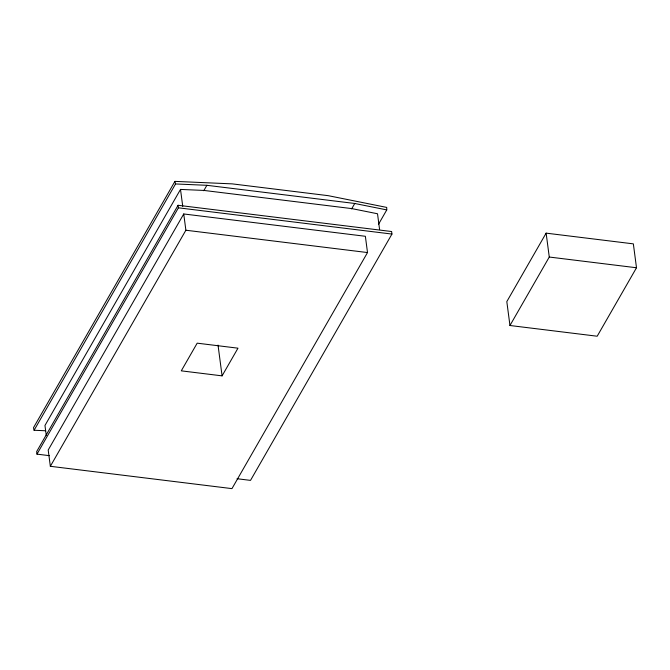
<?xml version="1.0" encoding="UTF-8"?>
<svg xmlns="http://www.w3.org/2000/svg" width="670" height="670" viewBox="0 0 670 670"><rect width="100%" height="100%" fill="white"/><g stroke="black" fill="none" stroke-linecap="round" stroke-linejoin="round"><path stroke-width="1" d="M378.45 224.391L386.766 209.903L386.707 207.407L328.191 195.665L232.23 183.873L174.929 181.377L33.5 427.695L34.103 430.257L45.602 430.76M34.103 430.257L175.54 183.948L174.929 181.377M379.614 229.668L377.52 213.764L351.825 208.605L203.931 190.431L180.506 189.417L44.965 425.475L46.28 435.483M237.038 478.723L250.513 480.382L391.95 234.065L391.615 231.527L178.078 205.28L36.649 451.597L36.984 454.134L49.421 455.667M36.984 454.134L178.413 207.817L178.078 205.28M183.739 213.964L48.198 450.031L50.342 466.295L231.962 488.623L367.512 252.556L365.368 236.284L183.739 213.964L185.883 230.229L50.342 466.295M203.764 190.741L206.888 185.305L354.757 203.479L386.766 209.903M222.08 375.862L237.976 348.182L197.181 343.166L181.285 370.845L222.08 375.862L218.026 345.1M351.633 208.914L354.757 203.479M546.125 233.143L506.813 301.609L509.962 325.503L597.188 336.223L636.5 267.757L633.351 243.863L546.125 233.143L549.274 257.037L509.962 325.503M175.54 183.948L206.888 185.305M178.413 207.817L391.95 234.065M549.274 257.037L636.5 267.757M185.883 230.229L367.512 252.556M180.506 189.417L182.751 206.419"/></g></svg>
